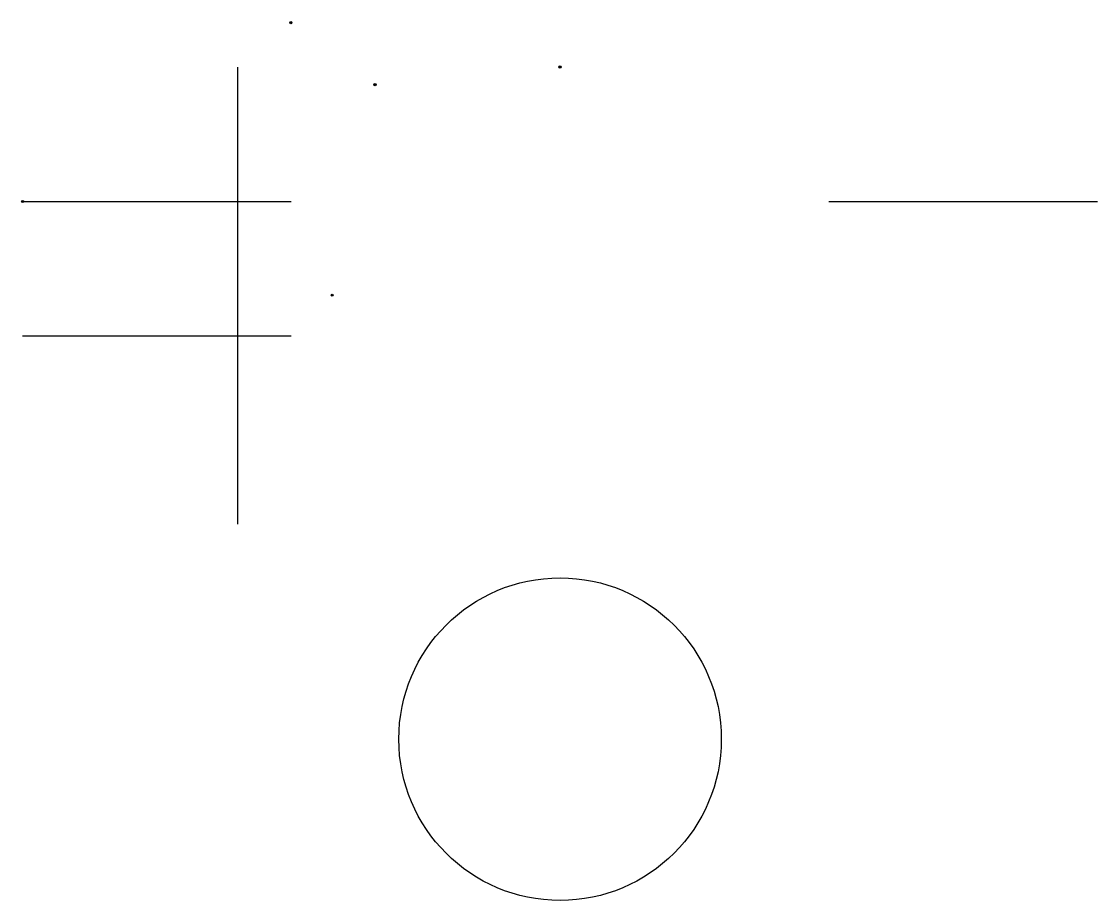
# Model space of a CAD drawing. Units: millimetres at full size, sheet at 1:100. Extents: x -15576 to 8939, y -13286 to 6731.
import ezdxf

# ---------------------------------------------------------------- set-up
doc = ezdxf.new("R2010")
doc.units = ezdxf.units.MM
doc.header["$LTSCALE"] = 100
doc.header["$PDMODE"] = 32
doc.header["$PDSIZE"] = 50
doc.layers.add('0-0', color=7, linetype='Continuous')

msp = doc.modelspace()

# ---------------------------------------------------------------- linework, layer by layer
at = {"layer": '0-0'}
for p, q in [((-10653.1, 5693.9), (-10653.1, -4714.3)), ((-15551, 2632.7), (-9428.6, 2632.7)), ((2816.3, 2632.7), (8938.8, 2632.7)), ((-15551, -428.6), (-9428.6, -428.6))]:
    msp.add_line(p, q, dxfattribs=at)
msp.add_circle((-3306.1, -9612.2), 3673.5, dxfattribs=at)
for p in [(-9440.4, 6706.4), (-3306.1, 5693.9), (-7521.8, 5291.7), (-15551, 2632.7), (-8499.2, 500.8)]:
    msp.add_point(p, dxfattribs=at)

doc.saveas('drawing.dxf')
